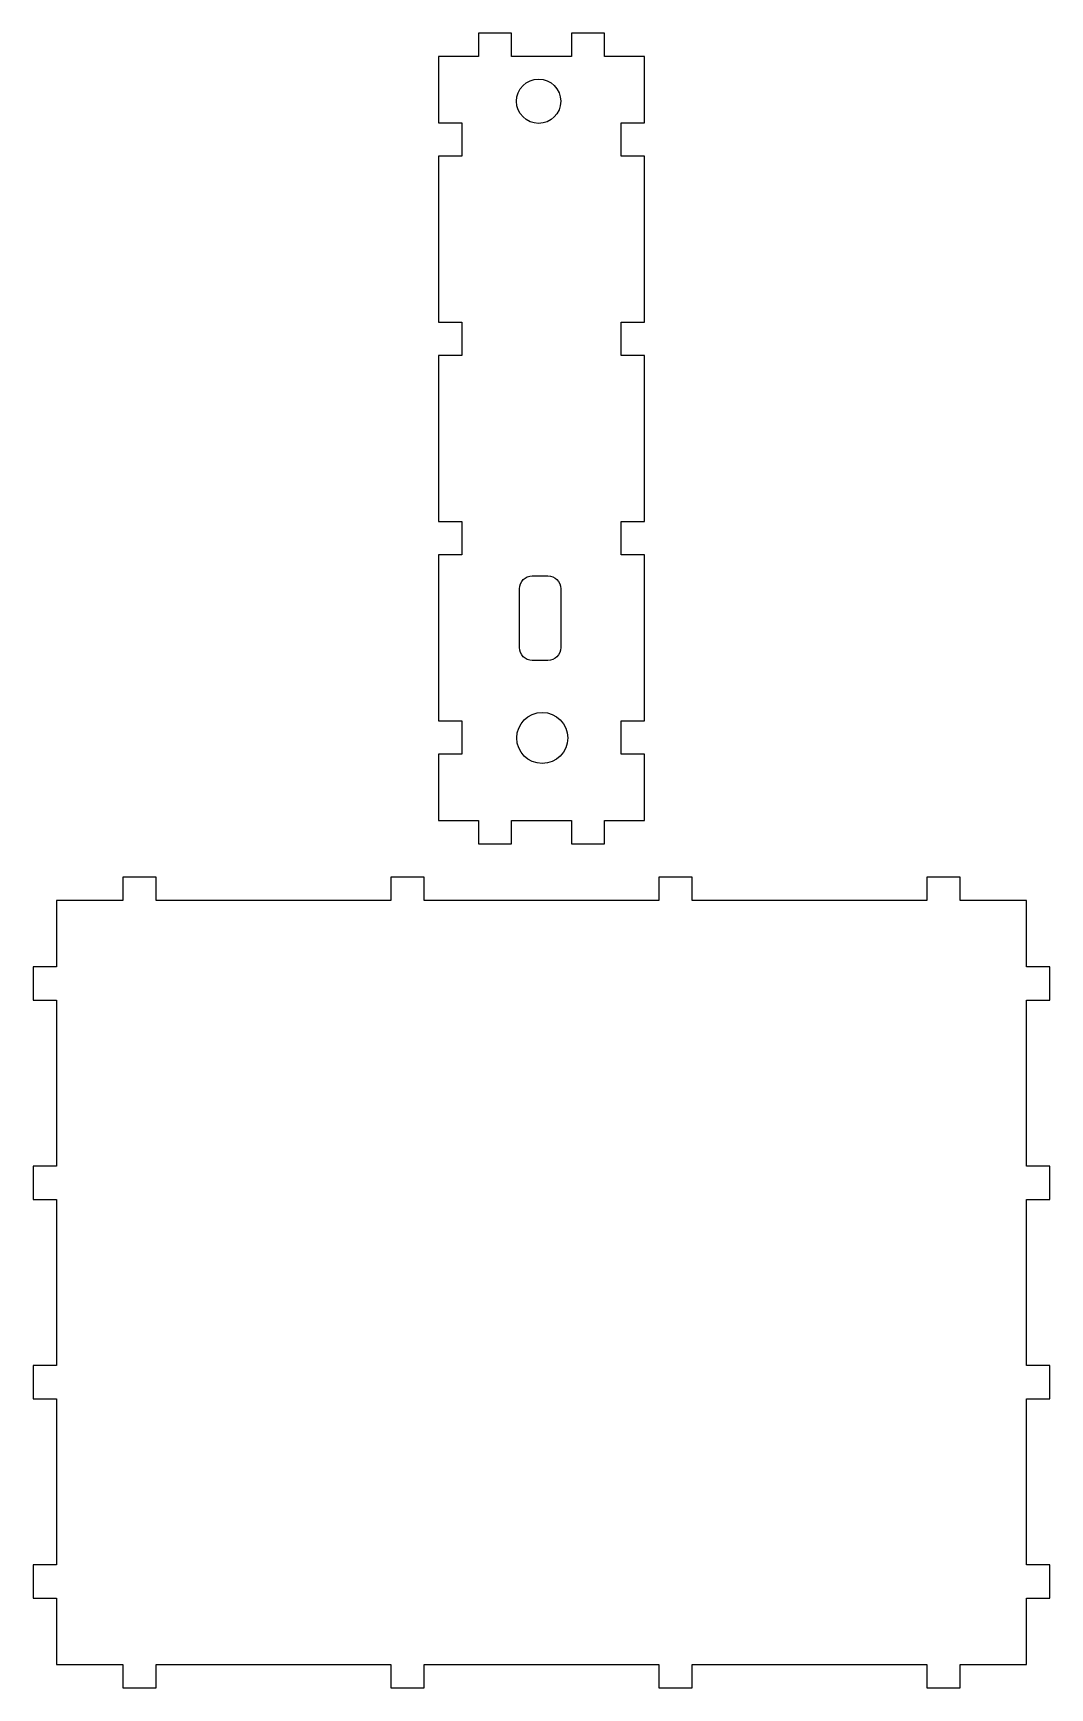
# Model space of a CAD drawing. Header units: metres. Extents: x -76 to 76, y -742 to 76.
# Drawn here: x -76.5 to 76.5, y -615.5 to -366.5 of the extents above; entities that cross this region are included whole.
import ezdxf

# ---------------------------------------------------------------- set-up
doc = ezdxf.new("R2010")
doc.units = ezdxf.units.M

msp = doc.modelspace()

# ---------------------------------------------------------------- linework, layer by layer
for p, q in [((-4.5, -366.5), (-9.5, -366.5)), ((-9.5, -366.5), (-9.5, -370)), ((-4.5, -370), (-4.5, -366.5)), ((9.5, -366.5), (4.5, -366.5)), ((4.5, -366.5), (4.5, -370)), ((9.5, -370), (9.5, -366.5)), ((-9.5, -370), (-15.5, -370)), ((-15.5, -370), (-15.5, -380)), ((4.5, -370), (-4.5, -370)), ((15.5, -370), (9.5, -370)), ((15.5, -380), (15.5, -370)), ((-1.09961, -373.502), (-0.42871, -373.434)), ((-0.42871, -373.434), (0.24219, -373.502)), ((-3.68945, -376.092), (-3.49512, -375.467)), ((-3.49512, -375.467), (-3.18848, -374.902)), ((-3.18848, -374.902), (-2.78223, -374.409)), ((-2.78223, -374.409), (-2.28906, -374.003)), ((-2.28906, -374.003), (-1.72461, -373.695)), ((-1.72461, -373.695), (-1.09961, -373.502)), ((0.24219, -373.502), (0.86719, -373.695)), ((0.86719, -373.695), (1.43262, -374.002)), ((1.43262, -374.002), (1.92578, -374.409)), ((1.92578, -374.409), (2.33203, -374.901)), ((2.33203, -374.901), (2.63867, -375.467)), ((2.63867, -375.467), (2.83203, -376.093)), ((-3.75684, -376.763), (-3.68945, -376.092)), ((-3.68945, -377.434), (-3.75684, -376.763)), ((-3.49512, -378.059), (-3.68945, -377.434)), ((-3.18848, -378.623), (-3.49512, -378.059)), ((2.63867, -378.059), (2.33203, -378.624)), ((2.83203, -377.433), (2.63867, -378.059)), ((2.83203, -376.093), (2.90039, -376.763)), ((2.90039, -376.763), (2.83203, -377.433)), ((-15.5, -380), (-12, -380)), ((-12, -380), (-12, -385)), ((-2.78223, -379.116), (-3.18848, -378.623)), ((-2.28906, -379.522), (-2.78223, -379.116)), ((-1.72461, -379.829), (-2.28906, -379.522)), ((-1.09961, -380.024), (-1.72461, -379.829)), ((-0.42871, -380.091), (-1.09961, -380.024)), ((0.24219, -380.023), (-0.42871, -380.091)), ((0.86719, -379.829), (0.24219, -380.023)), ((1.43262, -379.522), (0.86719, -379.829)), ((1.92578, -379.116), (1.43262, -379.522)), ((2.33203, -378.624), (1.92578, -379.116)), ((12, -385), (12, -380)), ((12, -380), (15.5, -380)), ((-12, -385), (-15.5, -385)), ((-15.5, -385), (-15.5, -410)), ((15.5, -385), (12, -385)), ((15.5, -410), (15.5, -385)), ((-15.5, -410), (-12, -410)), ((-12, -410), (-12, -415)), ((12, -415), (12, -410)), ((12, -410), (15.5, -410)), ((-12, -415), (-15.5, -415)), ((-15.5, -415), (-15.5, -440)), ((15.5, -415), (12, -415)), ((15.5, -440), (15.5, -415)), ((-15.5, -440), (-12, -440)), ((-12, -440), (-12, -445)), ((12, -445), (12, -440)), ((12, -440), (15.5, -440)), ((-12, -445), (-15.5, -445)), ((-15.5, -445), (-15.5, -470)), ((15.5, -445), (12, -445)), ((15.5, -470), (15.5, -445)), ((-1.76953, -448.207), (-1.37988, -448.168)), ((-1.37988, -448.168), (0.96484, -448.168)), ((0.96484, -448.168), (1.35547, -448.207)), ((-3.31055, -450.099), (-3.27148, -449.709)), ((-3.31055, -457.859), (-3.31055, -450.099)), ((-3.27148, -449.709), (-3.16016, -449.345)), ((-3.16016, -449.345), (-2.98242, -449.018)), ((-2.98242, -449.018), (-2.74707, -448.732)), ((-2.74707, -448.732), (-2.46094, -448.495)), ((-2.46094, -448.495), (-2.13281, -448.317)), ((-2.13281, -448.317), (-1.76953, -448.207)), ((1.35547, -448.207), (1.71875, -448.317)), ((1.71875, -448.317), (2.04688, -448.495)), ((2.04688, -448.495), (2.33203, -448.732)), ((2.33203, -448.732), (2.56738, -449.018)), ((2.56738, -449.018), (2.74512, -449.345)), ((2.74512, -449.345), (2.85742, -449.709)), ((2.85742, -449.709), (2.89648, -450.099)), ((2.89648, -450.099), (2.89648, -458.969)), ((-3.31152, -458.969), (-3.31055, -457.859)), ((-3.27148, -459.358), (-3.31152, -458.969)), ((-3.16016, -459.722), (-3.27148, -459.358)), ((-2.98242, -460.05), (-3.16016, -459.722)), ((-2.74707, -460.334), (-2.98242, -460.05)), ((-2.46094, -460.571), (-2.74707, -460.334)), ((-2.13281, -460.749), (-2.46094, -460.571)), ((2.04688, -460.571), (1.71875, -460.749)), ((2.33203, -460.334), (2.04688, -460.571)), ((2.56738, -460.05), (2.33203, -460.334)), ((2.74512, -459.722), (2.56738, -460.05)), ((2.85742, -459.357), (2.74512, -459.722)), ((2.89648, -458.969), (2.85742, -459.357)), ((-1.76953, -460.862), (-2.13281, -460.749)), ((-1.37988, -460.898), (-1.76953, -460.862)), ((0.96484, -460.898), (-1.37988, -460.898)), ((1.35547, -460.862), (0.96484, -460.898)), ((1.71875, -460.749), (1.35547, -460.862)), ((-15.5, -470), (-12, -470)), ((-12, -470), (-12, -475)), ((-3.43359, -471.069), (-3.08008, -470.418)), ((-3.08008, -470.418), (-2.61133, -469.85)), ((-2.61133, -469.85), (-2.04199, -469.38)), ((-2.04199, -469.38), (-1.38965, -469.025)), ((-1.38965, -469.025), (-0.66895, -468.803)), ((-0.66895, -468.803), (0.10449, -468.725)), ((0.10449, -468.725), (0.87891, -468.803)), ((0.87891, -468.803), (1.60059, -469.025)), ((1.60059, -469.025), (2.25195, -469.38)), ((2.25195, -469.38), (2.82129, -469.85)), ((2.82129, -469.85), (3.29004, -470.418)), ((3.29004, -470.418), (3.64453, -471.069)), ((12, -475), (12, -470)), ((12, -470), (15.5, -470)), ((-3.73633, -472.565), (-3.6582, -471.791)), ((-3.6582, -473.339), (-3.73633, -472.565)), ((-3.6582, -471.791), (-3.43359, -471.069)), ((3.64453, -471.069), (3.86719, -471.791)), ((3.86719, -471.791), (3.94629, -472.565)), ((3.94629, -472.565), (3.86719, -473.339)), ((-12, -475), (-15.5, -475)), ((-15.5, -475), (-15.5, -485)), ((-3.43359, -474.061), (-3.6582, -473.339)), ((-3.08008, -474.712), (-3.43359, -474.061)), ((-2.61133, -475.28), (-3.08008, -474.712)), ((-2.04199, -475.749), (-2.61133, -475.28)), ((2.82129, -475.28), (2.25195, -475.749)), ((3.29004, -474.712), (2.82129, -475.28)), ((3.64453, -474.061), (3.29004, -474.712)), ((3.86719, -473.339), (3.64453, -474.061)), ((15.5, -475), (12, -475)), ((15.5, -485), (15.5, -475)), ((-1.38965, -476.104), (-2.04199, -475.749)), ((-0.66895, -476.328), (-1.38965, -476.104)), ((0.10449, -476.405), (-0.66895, -476.328)), ((0.87891, -476.328), (0.10449, -476.405)), ((1.60059, -476.104), (0.87891, -476.328)), ((2.25195, -475.749), (1.60059, -476.104)), ((-15.5, -485), (-9.5, -485)), ((-9.5, -485), (-9.5, -488.5)), ((-4.5, -485), (4.5, -485)), ((-4.5, -488.5), (-4.5, -485)), ((4.5, -485), (4.5, -488.5)), ((9.5, -488.5), (9.5, -485)), ((9.5, -485), (15.5, -485)), ((-9.5, -488.5), (-4.5, -488.5)), ((4.5, -488.5), (9.5, -488.5)), ((-58, -493.5), (-63, -493.5)), ((-63, -493.5), (-63, -497)), ((-58, -497), (-58, -493.5)), ((-17.6667, -493.5), (-22.6667, -493.5)), ((-22.6667, -493.5), (-22.6667, -497)), ((-17.6667, -497), (-17.6667, -493.5)), ((22.6667, -493.5), (17.6667, -493.5)), ((17.6667, -493.5), (17.6667, -497)), ((22.6667, -497), (22.6667, -493.5)), ((63, -493.5), (58, -493.5)), ((58, -493.5), (58, -497)), ((63, -497), (63, -493.5)), ((-63, -497), (-73, -497)), ((-73, -497), (-73, -507)), ((-22.6667, -497), (-58, -497)), ((17.6667, -497), (-17.6667, -497)), ((58, -497), (22.6667, -497)), ((73, -497), (63, -497)), ((73, -507), (73, -497)), ((-73, -507), (-76.5, -507)), ((-76.5, -507), (-76.5, -512)), ((76.5, -507), (73, -507)), ((76.5, -512), (76.5, -507)), ((-76.5, -512), (-73, -512)), ((-73, -512), (-73, -537)), ((73, -537), (73, -512)), ((73, -512), (76.5, -512)), ((-73, -537), (-76.5, -537)), ((-76.5, -537), (-76.5, -542)), ((76.5, -537), (73, -537)), ((76.5, -542), (76.5, -537)), ((-76.5, -542), (-73, -542)), ((-73, -542), (-73, -567)), ((73, -567), (73, -542)), ((73, -542), (76.5, -542)), ((-73, -567), (-76.5, -567)), ((-76.5, -567), (-76.5, -572)), ((76.5, -567), (73, -567)), ((76.5, -572), (76.5, -567)), ((-76.5, -572), (-73, -572)), ((-73, -572), (-73, -597)), ((73, -597), (73, -572)), ((73, -572), (76.5, -572)), ((-73, -597), (-76.5, -597)), ((-76.5, -597), (-76.5, -602)), ((76.5, -597), (73, -597)), ((76.5, -602), (76.5, -597)), ((-76.5, -602), (-73, -602)), ((-73, -602), (-73, -612)), ((73, -612), (73, -602)), ((73, -602), (76.5, -602)), ((-73, -612), (-63, -612)), ((-63, -612), (-63, -615.5)), ((-58, -612), (-22.6667, -612)), ((-58, -615.5), (-58, -612)), ((-22.6667, -612), (-22.6667, -615.5)), ((-17.6667, -615.5), (-17.6667, -612)), ((-17.6667, -612), (17.6667, -612)), ((17.6667, -612), (17.6667, -615.5)), ((22.6667, -615.5), (22.6667, -612)), ((22.6667, -612), (58, -612)), ((58, -612), (58, -615.5)), ((63, -615.5), (63, -612)), ((63, -612), (73, -612)), ((-63, -615.5), (-58, -615.5)), ((-22.6667, -615.5), (-17.6667, -615.5)), ((17.6667, -615.5), (22.6667, -615.5)), ((58, -615.5), (63, -615.5))]:
    msp.add_line(p, q)

doc.saveas('drawing.dxf')
